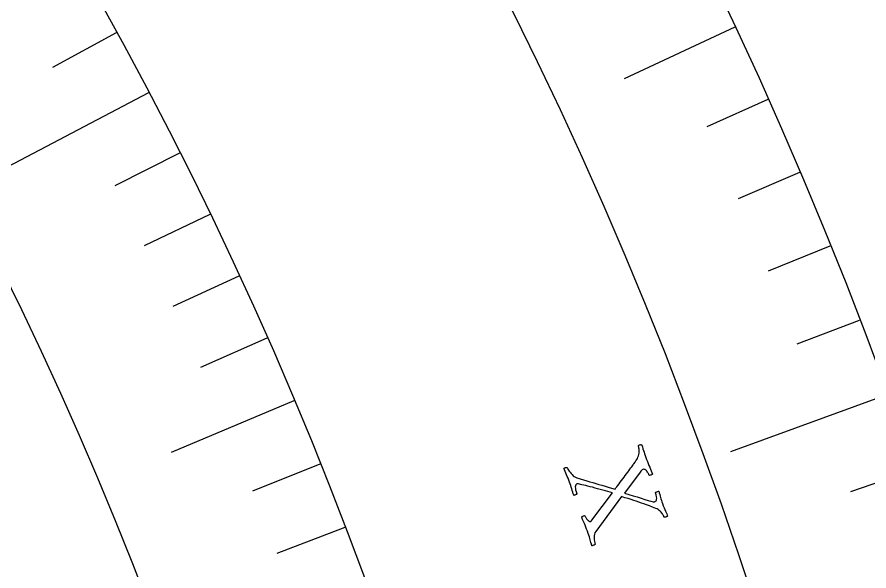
# Model space of a CAD drawing. Header units: millimetres. Extents: x -76 to 76, y -76 to 86.
# Drawn here: x 51.52 to 64.36, y 20.87 to 29.22 of the extents above; entities that cross this region are included whole.
import ezdxf

# ---------------------------------------------------------------- set-up
doc = ezdxf.new("R2010")
doc.units = ezdxf.units.MM
for name, color, linetype in [('ENGRAVE', 7, 'Continuous'), ('ENGRAVE_FINE', 8, 'Continuous'), ('TEXT', 5, 'Continuous')]:
    doc.layers.add(name, color=color, linetype=linetype)

msp = doc.modelspace()

# ---------------------------------------------------------------- linework, layer by layer
at = {"layer": 'ENGRAVE'}
for points in [[(62.3358, 29.0677), (60.669, 28.2904)], [(53.4985, 28.0801), (51.0759, 26.8085)], [(64.6321, 23.5241), (62.2753, 22.6664)], [(55.6901, 23.4347), (53.8408, 22.6565)]]:
    msp.add_lwpolyline(points, dxfattribs=at)
for radius in [74.48, 74.48, 72.485, 68.78, 68.78, 65.854, 60.42, 60.42, 57.228]:
    msp.add_circle((0, 0), radius, dxfattribs=at)
at = {"layer": 'ENGRAVE_FINE'}
for points in [[(53.014, 28.9844), (52.0537, 28.4594)], [(62.8337, 27.9753), (61.9172, 27.5673)], [(53.9678, 27.1671), (52.9903, 26.6751)], [(63.3123, 26.8745), (62.3889, 26.4825)], [(54.4218, 26.2459), (53.436, 25.7705)], [(63.7717, 25.7654), (62.8416, 25.3896)], [(54.8603, 25.3166), (53.8666, 24.858)], [(64.2117, 24.6485), (63.2751, 24.289)], [(55.2831, 24.3794), (54.2817, 23.9378)], [(56.0813, 22.4826), (55.0654, 22.0754)], [(65.0328, 22.3926), (64.0842, 22.066)], [(56.4563, 21.5235), (55.4337, 21.1337)]]:
    msp.add_lwpolyline(points, dxfattribs=at)
at = {"layer": 'TEXT'}
msp.add_lwpolyline([(61.0083, 22.5513), (61.0201, 22.5197), (61.0318, 22.4896), (61.0433, 22.461), (61.0546, 22.4338), (61.0657, 22.4074), (61.0766, 22.3812), (61.0873, 22.3552), (61.0978, 22.3294), (61.094, 22.3262), (61.0882, 22.3228), (61.0805, 22.3192), (61.0708, 22.3155), (61.0613, 22.3125), (61.0542, 22.3114), (61.0494, 22.3122), (61.0469, 22.3149), (61.044, 22.3218), (61.04, 22.3302), (61.0349, 22.3399), (61.0287, 22.3509), (61.0215, 22.3623), (61.0136, 22.3729), (61.005, 22.3827), (60.9956, 22.3918), (60.9857, 22.3988), (60.9753, 22.4026), (60.9644, 22.4032), (60.9531, 22.4006), (60.9431, 22.3954), (60.9325, 22.3869), (60.9214, 22.3752), (60.9097, 22.3602), (60.6749, 22.0455), (60.7406, 22.0254), (60.8044, 22.0055), (60.8663, 21.9859), (60.9263, 21.9666), (60.982, 21.9489), (61.0307, 21.9343), (61.0726, 21.9227), (61.1076, 21.9142), (61.1129, 21.9134), (61.118, 21.9131), (61.1229, 21.9134), (61.1277, 21.9143), (61.1318, 21.9153), (61.135, 21.9162), (61.1373, 21.9168), (61.1386, 21.9172), (61.1446, 21.9209), (61.15, 21.9274), (61.1549, 21.9368), (61.1593, 21.949), (61.1613, 21.9656), (61.1589, 21.9879), (61.1521, 22.0161), (61.141, 22.0501), (61.1422, 22.0532), (61.1459, 22.0567), (61.1522, 22.0604), (61.1609, 22.0644), (61.1704, 22.068), (61.1786, 22.0705), (61.1855, 22.0719), (61.1912, 22.0722), (61.1986, 22.0463), (61.2056, 22.0218), (61.2122, 21.9988), (61.2184, 21.9773), (61.2246, 21.9561), (61.2316, 21.934), (61.2393, 21.9111), (61.2476, 21.8872), (61.2596, 21.8544), (61.271, 21.8245), (61.2819, 21.7974), (61.2923, 21.7731), (61.3019, 21.7513), (61.3106, 21.7314), (61.3183, 21.7135), (61.3251, 21.6975), (61.3215, 21.6944), (61.3164, 21.6911), (61.3098, 21.6877), (61.3018, 21.6842), (61.2934, 21.6814), (61.2857, 21.6802), (61.2786, 21.6807), (61.2722, 21.6828), (61.2702, 21.6876), (61.2667, 21.6948), (61.2618, 21.7044), (61.2553, 21.7164), (61.2474, 21.7297), (61.2378, 21.7431), (61.2267, 21.7568), (61.214, 21.7707), (61.1997, 21.7839), (61.1838, 21.7957), (61.1663, 21.806), (61.1472, 21.8148), (61.097, 21.8332), (61.0503, 21.8504), (61.007, 21.8663), (60.9671, 21.881), (60.9289, 21.8949), (60.8906, 21.9084), (60.8522, 21.9214), (60.8136, 21.934), (60.7732, 21.9469), (60.7293, 21.9606), (60.6817, 21.9753), (60.6304, 21.991), (60.2415, 21.4657), (60.2292, 21.4455), (60.2207, 21.4229), (60.2161, 21.3979), (60.2153, 21.3706), (60.2172, 21.343), (60.2207, 21.3172), (60.2258, 21.2932), (60.2325, 21.271), (60.2289, 21.2672), (60.2236, 21.2637), (60.2164, 21.2603), (60.2073, 21.2572), (60.1984, 21.2546), (60.1914, 21.2528), (60.1863, 21.2518), (60.1833, 21.2517), (60.1762, 21.2771), (60.1697, 21.3006), (60.1637, 21.3224), (60.1582, 21.3424), (60.1524, 21.3623), (60.1456, 21.3842), (60.1377, 21.4079), (60.1288, 21.4335), (60.1161, 21.4686), (60.1039, 21.5011), (60.0921, 21.5313), (60.0809, 21.559), (60.0694, 21.5866), (60.057, 21.6165), (60.0436, 21.6486), (60.0292, 21.683), (60.0325, 21.6877), (60.0379, 21.6922), (60.0454, 21.6964), (60.0551, 21.7004), (60.0645, 21.7033), (60.0717, 21.7044), (60.0765, 21.7036), (60.0789, 21.701), (60.0815, 21.695), (60.0853, 21.6876), (60.0903, 21.6787), (60.0967, 21.6684), (60.104, 21.6578), (60.1119, 21.6477), (60.1205, 21.6383), (60.1298, 21.6294), (60.1392, 21.6223), (60.1482, 21.6181), (60.1568, 21.6167), (60.165, 21.6181), (60.1668, 21.619), (60.1689, 21.6203), (60.1712, 21.6221), (60.1738, 21.6243), (60.1762, 21.6267), (60.1783, 21.6291), (60.18, 21.6316), (60.1813, 21.634), (60.4939, 22.0462), (60.4601, 22.0565), (60.4247, 22.067), (60.3875, 22.0778), (60.3487, 22.0888), (60.3091, 22.0998), (60.2701, 22.1106), (60.2315, 22.1211), (60.1933, 22.1314), (60.1565, 22.1411), (60.1221, 22.1499), (60.09, 22.1578), (60.0603, 22.1647), (60.034, 22.1707), (60.0121, 22.1755), (59.9946, 22.1792), (59.9816, 22.1818), (59.9792, 22.1821), (59.9763, 22.1824), (59.9729, 22.1827), (59.969, 22.1832), (59.9648, 22.1834), (59.9605, 22.183), (59.9561, 22.1822), (59.9517, 22.1808), (59.9446, 22.176), (59.9392, 22.1676), (59.9356, 22.1556), (59.9336, 22.14), (59.9343, 22.1202), (59.9386, 22.0958), (59.9465, 22.0667), (59.958, 22.0329), (59.9545, 22.0289), (59.9493, 22.0249), (59.9424, 22.0209), (59.9337, 22.0169), (59.925, 22.0135), (59.9181, 22.0114), (59.913, 22.0106), (59.9097, 22.0111), (59.9026, 22.0356), (59.8953, 22.0603), (59.8879, 22.0852), (59.8802, 22.1103), (59.8723, 22.1353), (59.8641, 22.1599), (59.8557, 22.1842), (59.847, 22.2081), (59.8349, 22.2403), (59.8233, 22.2699), (59.8123, 22.297), (59.8018, 22.3215), (59.7914, 22.3449), (59.7808, 22.3688), (59.7699, 22.393), (59.7587, 22.4176), (59.7633, 22.4209), (59.7693, 22.4238), (59.7768, 22.4265), (59.7858, 22.4288), (59.7946, 22.4307), (59.8015, 22.4319), (59.8065, 22.4326), (59.8096, 22.4327), (59.8119, 22.4275), (59.8165, 22.419), (59.8231, 22.4071), (59.8319, 22.3919), (59.8425, 22.3749), (59.8547, 22.3578), (59.8685, 22.3405), (59.8838, 22.323), (59.9003, 22.3069), (59.9176, 22.2937), (59.9357, 22.2835), (59.9546, 22.2761), (60.0081, 22.2597), (60.0591, 22.2441), (60.1079, 22.2294), (60.1543, 22.2155), (60.1995, 22.2021), (60.2448, 22.1888), (60.2902, 22.1756), (60.3357, 22.1626), (60.3821, 22.1492), (60.4305, 22.1351), (60.4807, 22.1203), (60.5328, 22.1047), (60.5458, 22.1214), (60.5602, 22.1403), (60.576, 22.1612), (60.5931, 22.1844), (60.6111, 22.2088), (60.6296, 22.2336), (60.6485, 22.2589), (60.6679, 22.2846), (60.6872, 22.3102), (60.7057, 22.335), (60.7235, 22.359), (60.7406, 22.3823), (60.7566, 22.4042), (60.771, 22.424), (60.784, 22.4417), (60.7954, 22.4574), (60.8048, 22.4702), (60.8115, 22.4793), (60.8155, 22.4848), (60.8168, 22.4866), (60.8334, 22.5088), (60.8476, 22.5298), (60.8596, 22.5495), (60.8692, 22.5681), (60.8771, 22.5865), (60.8839, 22.6058), (60.8895, 22.6262), (60.894, 22.6476), (60.8961, 22.6621), (60.8969, 22.677), (60.8965, 22.6923), (60.8947, 22.708), (60.8922, 22.7229), (60.8896, 22.7359), (60.8868, 22.7469), (60.8838, 22.756), (60.884, 22.7596), (60.8871, 22.7633), (60.8933, 22.7672), (60.9024, 22.7711), (60.9123, 22.7743), (60.9207, 22.7759), (60.9278, 22.776), (60.9333, 22.7745), (60.944, 22.743), (60.9537, 22.7139), (60.9623, 22.6871), (60.97, 22.6626), (60.9778, 22.6381), (60.9868, 22.6114), (60.9969, 22.5825), (61.0083, 22.5513)], close=True, dxfattribs=at)

doc.saveas('drawing.dxf')
